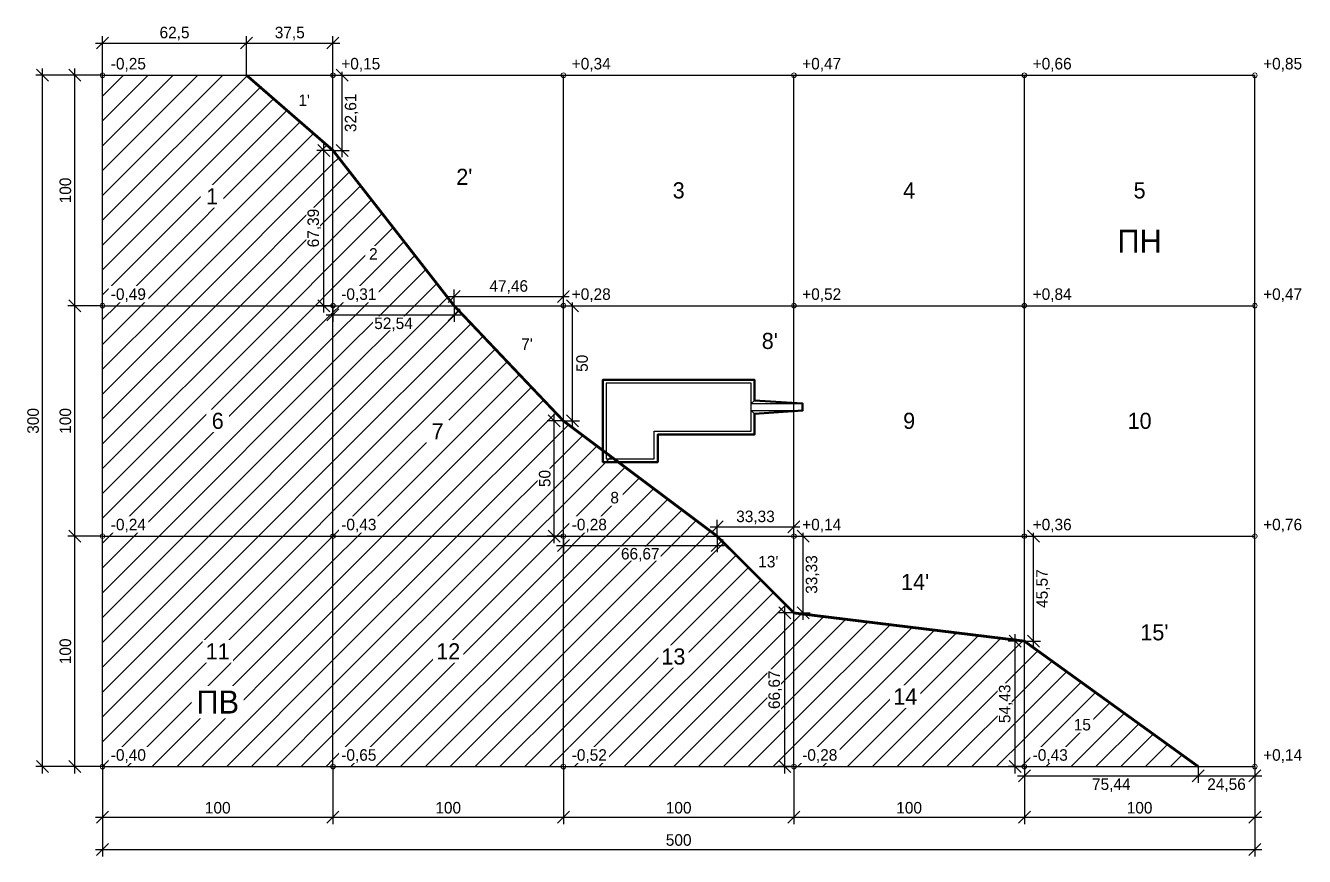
# Model space of a CAD drawing. Header units: metres. Extents: x -33 to 2004, y -39 to 322.
# Drawn here: x -33 to 522, y -39 to 322 of the extents above; entities that cross this region are included whole.
import ezdxf

# ---------------------------------------------------------------- set-up
doc = ezdxf.new("R2010")
doc.units = ezdxf.units.M
for name, color, linetype, lineweight in [('Котлован', 7, 'Continuous', 50), ('Котлован_низ', 7, 'Continuous', 25), ('ЛНР', 1, 'Continuous', 70), ('Номера_фигур', 7, 'Continuous', 25), ('Отметки', 5, 'Continuous', 18), ('ПВ_ПН', 7, 'Continuous', 35), ('ПВ_штриховка', 8, 'Continuous', 18), ('Размеры', 3, 'Continuous', 18), ('Сетка', 7, 'Continuous', 25)]:
    doc.layers.add(name, color=color, linetype=linetype, lineweight=lineweight)
doc.styles.add('ГОСТ тип Б', font='ofont.ru_GOST type B.ttf')
doc.dimstyles.new('М1-2000', dxfattribs={"dimscale": 2, "dimtxt": 2.5, "dimasz": 2.5, "dimexe": 1.5, "dimexo": 0, "dimgap": 0.8, "dimtad": 1, "dimtxsty": 'ГОСТ тип Б', "dimtsz": 1.3, "dimcen": 2.5, "dimdle": 1.5, "dimclrd": 3, "dimclre": 3, "dimclrt": 3, "dimazin": 3, "dimtfac": 1, "dimtix": 1, "dimtmove": 0, "dimatfit": 3, "dimtfill": 1, "dimarcsym": 0})

# ---------------------------------------------------------------- blocks, each defined once
blk = doc.blocks.new('_OBLIQUE')
at = {"color": 0, "linetype": 'ByBlock'}
blk.add_line((-0.5, -0.5), (0.5, 0.5), dxfattribs=at)
blk = doc.blocks.new('*D0')
at = {"color": 3, "transparency": 16777216}
for p, q in [((0, 300), (0, 317)), ((62.5, 300), (62.5, 317)), ((-3, 314), (65.5, 314))]:
    blk.add_line(p, q, dxfattribs=at)
at = {"layer": 'Defpoints', "transparency": 16777216}
for p in [(0, 314), (0, 300), (62.5, 300)]:
    blk.add_point(p, dxfattribs=at)
at = {"layer": 'Размеры', "color": 3, "transparency": 16777216, "xscale": 5.2, "yscale": 5.2}
for p in [(0, 314), (62.5, 314)]:
    blk.add_blockref('_OBLIQUE', p, dxfattribs=at)
at = {"layer": 'Размеры', "color": 3, "transparency": 16777216, "insert": (31.25, 318.1), "char_height": 5, "attachment_point": 5, "style": 'ГОСТ тип Б', "bg_fill": 3, "box_fill_scale": 1.1, "bg_fill_color": 1, "bg_fill_transparency": 0}
blk.add_mtext('62,5', dxfattribs=at)
blk = doc.blocks.new('*D2')
at = {"color": 3, "transparency": 16777216}
for p, q in [((62.5, 300), (62.5, 317)), ((100, 300), (100, 317)), ((59.5, 314), (103, 314))]:
    blk.add_line(p, q, dxfattribs=at)
at = {"layer": 'Defpoints', "transparency": 16777216}
for p in [(62.5, 314), (62.5, 300), (100, 300)]:
    blk.add_point(p, dxfattribs=at)
at = {"layer": 'Размеры', "color": 3, "transparency": 16777216, "xscale": 5.2, "yscale": 5.2}
for p in [(62.5, 314), (100, 314)]:
    blk.add_blockref('_OBLIQUE', p, dxfattribs=at)
at = {"layer": 'Размеры', "color": 3, "transparency": 16777216, "insert": (81.25, 318.1), "char_height": 5, "attachment_point": 5, "style": 'ГОСТ тип Б', "bg_fill": 3, "box_fill_scale": 1.1, "bg_fill_color": 1, "bg_fill_transparency": 0}
blk.add_mtext('37,5', dxfattribs=at)
blk = doc.blocks.new('*D3')
at = {"color": 3, "transparency": 16777216}
for p, q in [((100, 200), (100, 193)), ((152.54, 200), (152.54, 193)), ((97, 196), (155.54, 196))]:
    blk.add_line(p, q, dxfattribs=at)
at = {"layer": 'Defpoints', "transparency": 16777216}
for p in [(100, 200), (152.54, 200), (100, 196)]:
    blk.add_point(p, dxfattribs=at)
at = {"layer": 'Размеры', "color": 3, "transparency": 16777216, "xscale": 5.2, "yscale": 5.2}
for p in [(100, 196), (152.54, 196)]:
    blk.add_blockref('_OBLIQUE', p, dxfattribs=at)
at = {"layer": 'Размеры', "color": 3, "transparency": 16777216, "insert": (126.27, 191.9), "char_height": 5, "attachment_point": 5, "style": 'ГОСТ тип Б', "bg_fill": 3, "box_fill_scale": 1.1, "bg_fill_color": 1, "bg_fill_transparency": 0}
blk.add_mtext('52,54', dxfattribs=at)
blk = doc.blocks.new('*D4')
at = {"color": 3, "transparency": 16777216}
for p, q in [((152.54, 200), (152.54, 207)), ((200, 200), (200, 207)), ((149.54, 204), (203, 204))]:
    blk.add_line(p, q, dxfattribs=at)
at = {"layer": 'Defpoints', "transparency": 16777216}
for p in [(152.54, 204), (152.54, 200), (200, 200)]:
    blk.add_point(p, dxfattribs=at)
at = {"layer": 'Размеры', "color": 3, "transparency": 16777216, "xscale": 5.2, "yscale": 5.2}
for p in [(152.54, 204), (200, 204)]:
    blk.add_blockref('_OBLIQUE', p, dxfattribs=at)
at = {"layer": 'Размеры', "color": 3, "transparency": 16777216, "insert": (176.27, 208.1), "char_height": 5, "attachment_point": 5, "style": 'ГОСТ тип Б', "bg_fill": 3, "box_fill_scale": 1.1, "bg_fill_color": 1, "bg_fill_transparency": 0}
blk.add_mtext('47,46', dxfattribs=at)
blk = doc.blocks.new('*D5')
at = {"color": 3, "transparency": 16777216}
for p, q in [((200, 100), (200, 93)), ((266.67, 100), (266.67, 93)), ((197, 96), (269.67, 96))]:
    blk.add_line(p, q, dxfattribs=at)
at = {"layer": 'Defpoints', "transparency": 16777216}
for p in [(200, 100), (266.67, 100), (200, 96)]:
    blk.add_point(p, dxfattribs=at)
at = {"layer": 'Размеры', "color": 3, "transparency": 16777216, "xscale": 5.2, "yscale": 5.2}
for p in [(200, 96), (266.67, 96)]:
    blk.add_blockref('_OBLIQUE', p, dxfattribs=at)
at = {"layer": 'Размеры', "color": 3, "transparency": 16777216, "insert": (233.33, 91.9), "char_height": 5, "attachment_point": 5, "style": 'ГОСТ тип Б', "bg_fill": 3, "box_fill_scale": 1.1, "bg_fill_color": 1, "bg_fill_transparency": 0}
blk.add_mtext('66,67', dxfattribs=at)
blk = doc.blocks.new('*D6')
at = {"color": 3, "transparency": 16777216}
for p, q in [((266.67, 100), (266.67, 107)), ((300, 100), (300, 107)), ((263.67, 104), (303, 104))]:
    blk.add_line(p, q, dxfattribs=at)
at = {"layer": 'Defpoints', "transparency": 16777216}
for p in [(266.67, 104), (266.67, 100), (300, 100)]:
    blk.add_point(p, dxfattribs=at)
at = {"layer": 'Размеры', "color": 3, "transparency": 16777216, "xscale": 5.2, "yscale": 5.2}
for p in [(266.67, 104), (300, 104)]:
    blk.add_blockref('_OBLIQUE', p, dxfattribs=at)
at = {"layer": 'Размеры', "color": 3, "transparency": 16777216, "insert": (283.33, 108.1), "char_height": 5, "attachment_point": 5, "style": 'ГОСТ тип Б', "bg_fill": 3, "box_fill_scale": 1.1, "bg_fill_color": 1, "bg_fill_transparency": 0}
blk.add_mtext('33,33', dxfattribs=at)
blk = doc.blocks.new('*D7')
at = {"color": 3, "transparency": 16777216}
for p, q in [((400, 0), (400, -7)), ((475.44, 0), (475.44, -7)), ((397, -4), (478.44, -4))]:
    blk.add_line(p, q, dxfattribs=at)
at = {"layer": 'Defpoints', "transparency": 16777216}
for p in [(400, 0), (475.44, 0), (400, -4)]:
    blk.add_point(p, dxfattribs=at)
at = {"layer": 'Размеры', "color": 3, "transparency": 16777216, "xscale": 5.2, "yscale": 5.2}
for p in [(400, -4), (475.44, -4)]:
    blk.add_blockref('_OBLIQUE', p, dxfattribs=at)
at = {"layer": 'Размеры', "color": 3, "transparency": 16777216, "insert": (437.72, -8.1), "char_height": 5, "attachment_point": 5, "style": 'ГОСТ тип Б', "bg_fill": 3, "box_fill_scale": 1.1, "bg_fill_color": 1, "bg_fill_transparency": 0}
blk.add_mtext('75,44', dxfattribs=at)
blk = doc.blocks.new('*D8')
at = {"color": 3, "transparency": 16777216}
for p, q in [((475.44, 0), (475.44, -7)), ((500, 0), (500, -7)), ((472.44, -4), (503, -4))]:
    blk.add_line(p, q, dxfattribs=at)
at = {"layer": 'Defpoints', "transparency": 16777216}
for p in [(475.44, 0), (500, 0), (475.44, -4)]:
    blk.add_point(p, dxfattribs=at)
at = {"layer": 'Размеры', "color": 3, "transparency": 16777216, "xscale": 5.2, "yscale": 5.2}
for p in [(475.44, -4), (500, -4)]:
    blk.add_blockref('_OBLIQUE', p, dxfattribs=at)
at = {"layer": 'Размеры', "color": 3, "transparency": 16777216, "insert": (487.72, -8.1), "char_height": 5, "attachment_point": 5, "style": 'ГОСТ тип Б', "bg_fill": 3, "box_fill_scale": 1.1, "bg_fill_color": 1, "bg_fill_transparency": 0}
blk.add_mtext('24,56', dxfattribs=at)
blk = doc.blocks.new('*D9')
at = {"color": 3, "transparency": 16777216}
for p, q in [((100, 300), (107, 300)), ((104, 264.39), (104, 303)), ((100, 267.39), (107, 267.39))]:
    blk.add_line(p, q, dxfattribs=at)
at = {"layer": 'Defpoints', "transparency": 16777216}
for p in [(100, 300), (100, 267.39), (104, 267.39)]:
    blk.add_point(p, dxfattribs=at)
at = {"layer": 'Размеры', "color": 3, "transparency": 16777216, "xscale": 5.2, "yscale": 5.2, "rotation": 90}
for p in [(104, 300), (104, 267.39)]:
    blk.add_blockref('_OBLIQUE', p, dxfattribs=at)
at = {"layer": 'Размеры', "color": 3, "transparency": 16777216, "insert": (108.1, 283.7), "char_height": 5, "attachment_point": 5, "rotation": 90, "style": 'ГОСТ тип Б', "bg_fill": 3, "box_fill_scale": 1.1, "bg_fill_color": 1, "bg_fill_transparency": 0}
blk.add_mtext('32,61', dxfattribs=at)
blk = doc.blocks.new('*D10')
at = {"color": 3, "transparency": 16777216}
for p, q in [((100, 267.39), (93, 267.39)), ((96, 197), (96, 270.39)), ((100, 200), (93, 200))]:
    blk.add_line(p, q, dxfattribs=at)
at = {"layer": 'Defpoints', "transparency": 16777216}
for p in [(100, 267.39), (96, 200), (100, 200)]:
    blk.add_point(p, dxfattribs=at)
at = {"layer": 'Размеры', "color": 3, "transparency": 16777216, "xscale": 5.2, "yscale": 5.2, "rotation": 90}
for p in [(96, 267.39), (96, 200)]:
    blk.add_blockref('_OBLIQUE', p, dxfattribs=at)
at = {"layer": 'Размеры', "color": 3, "transparency": 16777216, "insert": (91.9, 233.7), "char_height": 5, "attachment_point": 5, "rotation": 90, "style": 'ГОСТ тип Б', "bg_fill": 3, "box_fill_scale": 1.1, "bg_fill_color": 1, "bg_fill_transparency": 0}
blk.add_mtext('67,39', dxfattribs=at)
blk = doc.blocks.new('*D11')
at = {"color": 3, "transparency": 16777216}
for p, q in [((200, 200), (207, 200)), ((204, 147), (204, 203)), ((200, 150), (207, 150))]:
    blk.add_line(p, q, dxfattribs=at)
at = {"layer": 'Defpoints', "transparency": 16777216}
for p in [(200, 200), (200, 150), (204, 150)]:
    blk.add_point(p, dxfattribs=at)
at = {"layer": 'Размеры', "color": 3, "transparency": 16777216, "xscale": 5.2, "yscale": 5.2, "rotation": 90}
for p in [(204, 200), (204, 150)]:
    blk.add_blockref('_OBLIQUE', p, dxfattribs=at)
at = {"layer": 'Размеры', "color": 3, "transparency": 16777216, "insert": (208.1, 175), "char_height": 5, "attachment_point": 5, "rotation": 90, "style": 'ГОСТ тип Б', "bg_fill": 3, "box_fill_scale": 1.1, "bg_fill_color": 1, "bg_fill_transparency": 0}
blk.add_mtext('50', dxfattribs=at)
blk = doc.blocks.new('*D12')
at = {"color": 3, "transparency": 16777216}
for p, q in [((200, 150), (193, 150)), ((196, 97), (196, 153)), ((200, 100), (193, 100))]:
    blk.add_line(p, q, dxfattribs=at)
at = {"layer": 'Defpoints', "transparency": 16777216}
for p in [(200, 150), (196, 100), (200, 100)]:
    blk.add_point(p, dxfattribs=at)
at = {"layer": 'Размеры', "color": 3, "transparency": 16777216, "xscale": 5.2, "yscale": 5.2, "rotation": 90}
for p in [(196, 150), (196, 100)]:
    blk.add_blockref('_OBLIQUE', p, dxfattribs=at)
at = {"layer": 'Размеры', "color": 3, "transparency": 16777216, "insert": (191.9, 125), "char_height": 5, "attachment_point": 5, "rotation": 90, "style": 'ГОСТ тип Б', "bg_fill": 3, "box_fill_scale": 1.1, "bg_fill_color": 1, "bg_fill_transparency": 0}
blk.add_mtext('50', dxfattribs=at)
blk = doc.blocks.new('*D13')
at = {"color": 3, "transparency": 16777216}
for p, q in [((300, 100), (307, 100)), ((304, 63.67), (304, 103)), ((300, 66.67), (307, 66.67))]:
    blk.add_line(p, q, dxfattribs=at)
at = {"layer": 'Defpoints', "transparency": 16777216}
for p in [(300, 100), (300, 66.67), (304, 66.67)]:
    blk.add_point(p, dxfattribs=at)
at = {"layer": 'Размеры', "color": 3, "transparency": 16777216, "xscale": 5.2, "yscale": 5.2, "rotation": 90}
for p in [(304, 100), (304, 66.67)]:
    blk.add_blockref('_OBLIQUE', p, dxfattribs=at)
at = {"layer": 'Размеры', "color": 3, "transparency": 16777216, "insert": (308.1, 83.33), "char_height": 5, "attachment_point": 5, "rotation": 90, "style": 'ГОСТ тип Б', "bg_fill": 3, "box_fill_scale": 1.1, "bg_fill_color": 1, "bg_fill_transparency": 0}
blk.add_mtext('33,33', dxfattribs=at)
blk = doc.blocks.new('*D14')
at = {"color": 3, "transparency": 16777216}
for p, q in [((300, 66.67), (293, 66.67)), ((296, -3), (296, 69.67)), ((300, 0), (293, 0))]:
    blk.add_line(p, q, dxfattribs=at)
at = {"layer": 'Defpoints', "transparency": 16777216}
for p in [(300, 66.67), (296, 0), (300, 0)]:
    blk.add_point(p, dxfattribs=at)
at = {"layer": 'Размеры', "color": 3, "transparency": 16777216, "xscale": 5.2, "yscale": 5.2, "rotation": 90}
for p in [(296, 66.67), (296, 0)]:
    blk.add_blockref('_OBLIQUE', p, dxfattribs=at)
at = {"layer": 'Размеры', "color": 3, "transparency": 16777216, "insert": (291.9, 33.33), "char_height": 5, "attachment_point": 5, "rotation": 90, "style": 'ГОСТ тип Б', "bg_fill": 3, "box_fill_scale": 1.1, "bg_fill_color": 1, "bg_fill_transparency": 0}
blk.add_mtext('66,67', dxfattribs=at)
blk = doc.blocks.new('*D15')
at = {"color": 3, "transparency": 16777216}
for p, q in [((400, 100), (407, 100)), ((404, 51.43), (404, 103)), ((400, 54.43), (407, 54.43))]:
    blk.add_line(p, q, dxfattribs=at)
at = {"layer": 'Defpoints', "transparency": 16777216}
for p in [(400, 100), (400, 54.43), (404, 54.43)]:
    blk.add_point(p, dxfattribs=at)
at = {"layer": 'Размеры', "color": 3, "transparency": 16777216, "xscale": 5.2, "yscale": 5.2, "rotation": 90}
for p in [(404, 100), (404, 54.43)]:
    blk.add_blockref('_OBLIQUE', p, dxfattribs=at)
at = {"layer": 'Размеры', "color": 3, "transparency": 16777216, "insert": (408.1, 77.22), "char_height": 5, "attachment_point": 5, "rotation": 90, "style": 'ГОСТ тип Б', "bg_fill": 3, "box_fill_scale": 1.1, "bg_fill_color": 1, "bg_fill_transparency": 0}
blk.add_mtext('45,57', dxfattribs=at)
blk = doc.blocks.new('*D16')
at = {"color": 3, "transparency": 16777216}
for p, q in [((396, -3), (396, 57.43)), ((400, 54.43), (393, 54.43)), ((400, 0), (393, 0))]:
    blk.add_line(p, q, dxfattribs=at)
at = {"layer": 'Defpoints', "transparency": 16777216}
for p in [(400, 54.43), (396, 0), (400, 0)]:
    blk.add_point(p, dxfattribs=at)
at = {"layer": 'Размеры', "color": 3, "transparency": 16777216, "xscale": 5.2, "yscale": 5.2, "rotation": 90}
for p in [(396, 54.43), (396, 0)]:
    blk.add_blockref('_OBLIQUE', p, dxfattribs=at)
at = {"layer": 'Размеры', "color": 3, "transparency": 16777216, "insert": (391.9, 27.22), "char_height": 5, "attachment_point": 5, "rotation": 90, "style": 'ГОСТ тип Б', "bg_fill": 3, "box_fill_scale": 1.1, "bg_fill_color": 1, "bg_fill_transparency": 0}
blk.add_mtext('54,43', dxfattribs=at)
blk = doc.blocks.new('*D17')
at = {"color": 3, "transparency": 16777216}
for p, q in [((0, 0), (0, -25)), ((100, 0), (100, -25)), ((-3, -22), (103, -22))]:
    blk.add_line(p, q, dxfattribs=at)
at = {"layer": 'Defpoints', "transparency": 16777216}
for p in [(0, 0), (100, 0), (0, -22)]:
    blk.add_point(p, dxfattribs=at)
at = {"layer": 'Размеры', "color": 3, "transparency": 16777216, "xscale": 5.2, "yscale": 5.2}
for p in [(0, -22), (100, -22)]:
    blk.add_blockref('_OBLIQUE', p, dxfattribs=at)
at = {"layer": 'Размеры', "color": 3, "transparency": 16777216, "insert": (50, -17.9), "char_height": 5, "attachment_point": 5, "style": 'ГОСТ тип Б', "bg_fill": 3, "box_fill_scale": 1.1, "bg_fill_color": 1, "bg_fill_transparency": 0}
blk.add_mtext('100', dxfattribs=at)
blk = doc.blocks.new('*D18')
at = {"color": 3, "transparency": 16777216}
for p, q in [((100, 0), (100, -25)), ((200, 0), (200, -25)), ((97, -22), (203, -22))]:
    blk.add_line(p, q, dxfattribs=at)
at = {"layer": 'Defpoints', "transparency": 16777216}
for p in [(100, 0), (200, 0), (100, -22)]:
    blk.add_point(p, dxfattribs=at)
at = {"layer": 'Размеры', "color": 3, "transparency": 16777216, "xscale": 5.2, "yscale": 5.2}
for p in [(100, -22), (200, -22)]:
    blk.add_blockref('_OBLIQUE', p, dxfattribs=at)
at = {"layer": 'Размеры', "color": 3, "transparency": 16777216, "insert": (150, -17.9), "char_height": 5, "attachment_point": 5, "style": 'ГОСТ тип Б', "bg_fill": 3, "box_fill_scale": 1.1, "bg_fill_color": 1, "bg_fill_transparency": 0}
blk.add_mtext('100', dxfattribs=at)
blk = doc.blocks.new('*D19')
at = {"color": 3, "transparency": 16777216}
for p, q in [((200, 0), (200, -25)), ((300, 0), (300, -25)), ((197, -22), (303, -22))]:
    blk.add_line(p, q, dxfattribs=at)
at = {"layer": 'Defpoints', "transparency": 16777216}
for p in [(200, 0), (300, 0), (200, -22)]:
    blk.add_point(p, dxfattribs=at)
at = {"layer": 'Размеры', "color": 3, "transparency": 16777216, "xscale": 5.2, "yscale": 5.2}
for p in [(200, -22), (300, -22)]:
    blk.add_blockref('_OBLIQUE', p, dxfattribs=at)
at = {"layer": 'Размеры', "color": 3, "transparency": 16777216, "insert": (250, -17.9), "char_height": 5, "attachment_point": 5, "style": 'ГОСТ тип Б', "bg_fill": 3, "box_fill_scale": 1.1, "bg_fill_color": 1, "bg_fill_transparency": 0}
blk.add_mtext('100', dxfattribs=at)
blk = doc.blocks.new('*D20')
at = {"color": 3, "transparency": 16777216}
for p, q in [((300, 0), (300, -25)), ((400, 0), (400, -25)), ((297, -22), (403, -22))]:
    blk.add_line(p, q, dxfattribs=at)
at = {"layer": 'Defpoints', "transparency": 16777216}
for p in [(300, 0), (400, 0), (300, -22)]:
    blk.add_point(p, dxfattribs=at)
at = {"layer": 'Размеры', "color": 3, "transparency": 16777216, "xscale": 5.2, "yscale": 5.2}
for p in [(300, -22), (400, -22)]:
    blk.add_blockref('_OBLIQUE', p, dxfattribs=at)
at = {"layer": 'Размеры', "color": 3, "transparency": 16777216, "insert": (350, -17.9), "char_height": 5, "attachment_point": 5, "style": 'ГОСТ тип Б', "bg_fill": 3, "box_fill_scale": 1.1, "bg_fill_color": 1, "bg_fill_transparency": 0}
blk.add_mtext('100', dxfattribs=at)
blk = doc.blocks.new('*D21')
at = {"color": 3, "transparency": 16777216}
for p, q in [((400, 0), (400, -25)), ((500, 0), (500, -25)), ((397, -22), (503, -22))]:
    blk.add_line(p, q, dxfattribs=at)
at = {"layer": 'Defpoints', "transparency": 16777216}
for p in [(400, 0), (500, 0), (400, -22)]:
    blk.add_point(p, dxfattribs=at)
at = {"layer": 'Размеры', "color": 3, "transparency": 16777216, "xscale": 5.2, "yscale": 5.2}
for p in [(400, -22), (500, -22)]:
    blk.add_blockref('_OBLIQUE', p, dxfattribs=at)
at = {"layer": 'Размеры', "color": 3, "transparency": 16777216, "insert": (450, -17.9), "char_height": 5, "attachment_point": 5, "style": 'ГОСТ тип Б', "bg_fill": 3, "box_fill_scale": 1.1, "bg_fill_color": 1, "bg_fill_transparency": 0}
blk.add_mtext('100', dxfattribs=at)
blk = doc.blocks.new('*D22')
at = {"color": 3, "transparency": 16777216}
for p, q in [((0, 0), (0, -39)), ((500, 0), (500, -39)), ((-3, -36), (503, -36))]:
    blk.add_line(p, q, dxfattribs=at)
at = {"layer": 'Defpoints', "transparency": 16777216}
for p in [(0, 0), (500, 0), (0, -36)]:
    blk.add_point(p, dxfattribs=at)
at = {"layer": 'Размеры', "color": 3, "transparency": 16777216, "xscale": 5.2, "yscale": 5.2}
for p in [(0, -36), (500, -36)]:
    blk.add_blockref('_OBLIQUE', p, dxfattribs=at)
at = {"layer": 'Размеры', "color": 3, "transparency": 16777216, "insert": (250, -31.9), "char_height": 5, "attachment_point": 5, "style": 'ГОСТ тип Б', "bg_fill": 3, "box_fill_scale": 1.1, "bg_fill_color": 1, "bg_fill_transparency": 0}
blk.add_mtext('500', dxfattribs=at)
blk = doc.blocks.new('*D23')
at = {"color": 3, "transparency": 16777216}
for p, q in [((0, 100), (-15, 100)), ((-12, -3), (-12, 103)), ((0, 0), (-15, 0))]:
    blk.add_line(p, q, dxfattribs=at)
at = {"layer": 'Defpoints', "transparency": 16777216}
for p in [(0, 100), (-12, 0), (0, 0)]:
    blk.add_point(p, dxfattribs=at)
at = {"layer": 'Размеры', "color": 3, "transparency": 16777216, "xscale": 5.2, "yscale": 5.2, "rotation": 90}
for p in [(-12, 100), (-12, 0)]:
    blk.add_blockref('_OBLIQUE', p, dxfattribs=at)
at = {"layer": 'Размеры', "color": 3, "transparency": 16777216, "insert": (-16.1, 50), "char_height": 5, "attachment_point": 5, "rotation": 90, "style": 'ГОСТ тип Б', "bg_fill": 3, "box_fill_scale": 1.1, "bg_fill_color": 1, "bg_fill_transparency": 0}
blk.add_mtext('100', dxfattribs=at)
blk = doc.blocks.new('*D24')
at = {"color": 3, "transparency": 16777216}
for p, q in [((0, 200), (-15, 200)), ((-12, 97), (-12, 203)), ((0, 100), (-15, 100))]:
    blk.add_line(p, q, dxfattribs=at)
at = {"layer": 'Defpoints', "transparency": 16777216}
for p in [(0, 200), (-12, 100), (0, 100)]:
    blk.add_point(p, dxfattribs=at)
at = {"layer": 'Размеры', "color": 3, "transparency": 16777216, "xscale": 5.2, "yscale": 5.2, "rotation": 90}
for p in [(-12, 200), (-12, 100)]:
    blk.add_blockref('_OBLIQUE', p, dxfattribs=at)
at = {"layer": 'Размеры', "color": 3, "transparency": 16777216, "insert": (-16.1, 150), "char_height": 5, "attachment_point": 5, "rotation": 90, "style": 'ГОСТ тип Б', "bg_fill": 3, "box_fill_scale": 1.1, "bg_fill_color": 1, "bg_fill_transparency": 0}
blk.add_mtext('100', dxfattribs=at)
blk = doc.blocks.new('*D25')
at = {"color": 3, "transparency": 16777216}
for p, q in [((0, 300), (-15, 300)), ((-12, 197), (-12, 303)), ((0, 200), (-15, 200))]:
    blk.add_line(p, q, dxfattribs=at)
at = {"layer": 'Defpoints', "transparency": 16777216}
for p in [(0, 300), (-12, 200), (0, 200)]:
    blk.add_point(p, dxfattribs=at)
at = {"layer": 'Размеры', "color": 3, "transparency": 16777216, "xscale": 5.2, "yscale": 5.2, "rotation": 90}
for p in [(-12, 300), (-12, 200)]:
    blk.add_blockref('_OBLIQUE', p, dxfattribs=at)
at = {"layer": 'Размеры', "color": 3, "transparency": 16777216, "insert": (-16.1, 250), "char_height": 5, "attachment_point": 5, "rotation": 90, "style": 'ГОСТ тип Б', "bg_fill": 3, "box_fill_scale": 1.1, "bg_fill_color": 1, "bg_fill_transparency": 0}
blk.add_mtext('100', dxfattribs=at)
blk = doc.blocks.new('*D26')
at = {"color": 3, "transparency": 16777216}
for p, q in [((0, 300), (-29, 300)), ((-26, -3), (-26, 303)), ((0, 0), (-29, 0))]:
    blk.add_line(p, q, dxfattribs=at)
at = {"layer": 'Defpoints', "transparency": 16777216}
for p in [(0, 300), (-26, 0), (0, 0)]:
    blk.add_point(p, dxfattribs=at)
at = {"layer": 'Размеры', "color": 3, "transparency": 16777216, "xscale": 5.2, "yscale": 5.2, "rotation": 90}
for p in [(-26, 300), (-26, 0)]:
    blk.add_blockref('_OBLIQUE', p, dxfattribs=at)
at = {"layer": 'Размеры', "color": 3, "transparency": 16777216, "insert": (-30.1, 150), "char_height": 5, "attachment_point": 5, "rotation": 90, "style": 'ГОСТ тип Б', "bg_fill": 3, "box_fill_scale": 1.1, "bg_fill_color": 1, "bg_fill_transparency": 0}
blk.add_mtext('300', dxfattribs=at)

msp = doc.modelspace()

# ---------------------------------------------------------------- hatches: boundary and pattern name
at = {"layer": 'ПВ_штриховка'}
h = msp.add_hatch(dxfattribs=at)
h.set_pattern_fill('ANSI31', color=8, scale=2.4)
h.paths.add_polyline_path([(62.5, 300), (0, 300), (0, 200), (100, 200), (100, 267.3913)])
h = msp.add_hatch(dxfattribs=at)
h.set_pattern_fill('ANSI31', color=8, scale=2.4)
h.paths.add_polyline_path([(100, 267.3913), (100, 200), (152.5424, 200)])
h = msp.add_hatch(dxfattribs=at)
h.set_pattern_fill('ANSI31', color=8, scale=2.4)
h.paths.add_polyline_path([(0, 100), (100, 100), (100, 200), (0, 200)])
h = msp.add_hatch(dxfattribs=at)
h.set_pattern_fill('ANSI31', color=8, scale=2.4)
h.paths.add_polyline_path([(152.5424, 200), (100, 200), (100, 100), (200, 100), (200, 150)])
h = msp.add_hatch(dxfattribs=at)
h.set_pattern_fill('ANSI31', color=8, scale=2.4)
h.paths.add_polyline_path([(200, 150), (200, 100), (266.6667, 100)])
h = msp.add_hatch(dxfattribs=at)
h.set_pattern_fill('ANSI31', color=8, scale=2.4)
h.paths.add_polyline_path([(0, 0), (100, 0), (100, 100), (0, 100)])
h = msp.add_hatch(dxfattribs=at)
h.set_pattern_fill('ANSI31', color=8, scale=2.4)
h.paths.add_polyline_path([(100, 0), (200, 0), (200, 100), (100, 100)])
h = msp.add_hatch(dxfattribs=at)
h.set_pattern_fill('ANSI31', color=8, scale=2.4)
h.paths.add_polyline_path([(266.6667, 100), (200, 100), (200, 0), (300, 0), (300, 66.6667)])
h = msp.add_hatch(dxfattribs=at)
h.set_pattern_fill('ANSI31', color=8, scale=2.4)
h.paths.add_polyline_path([(300, 66.6667), (300, 0), (400, 0), (400, 54.4304)])
h = msp.add_hatch(dxfattribs=at)
h.set_pattern_fill('ANSI31', color=8, scale=2.4)
h.paths.add_polyline_path([(400, 54.4304), (400, 0), (475.4386, 0)])

# ---------------------------------------------------------------- linework, layer by layer
at = {"layer": 'Котлован'}
msp.add_lwpolyline([(282.8974, 158.8971), (282.8974, 167.8974), (217.1026, 167.8974), (217.1026, 132.1026), (240.8974, 132.1026), (240.8974, 144.1026), (282.8974, 144.1026), (282.8974, 153.1029), (303.75, 154.5), (303.75, 157.5)], close=True, dxfattribs=at)
at = {"layer": 'Котлован_низ'}
for p, q in [((281.4, 157.5), (282.8974, 158.8971)), ((281.4, 157.5), (303.75, 157.5)), ((281.4, 154.5), (303.75, 154.5)), ((281.4, 154.5), (282.8974, 153.1029))]:
    msp.add_line(p, q, dxfattribs=at)
msp.add_lwpolyline([(218.6, 133.6), (239.4, 133.6), (239.4, 145.6), (281.4, 145.6), (281.4, 166.4), (218.6, 166.4)], close=True, dxfattribs=at)
at = {"layer": 'ЛНР', "const_width": 1.2}
msp.add_lwpolyline([(475.4386, 0), (400, 54.4304), (300, 66.6667), (266.6667, 100), (200, 150), (152.5424, 200), (100, 267.3913), (62.5, 300)], dxfattribs=at)
at = {"layer": 'Сетка'}
for p, q in [((0, 300), (500, 300)), ((0, 0), (0, 300)), ((100, 0), (100, 300)), ((200, 0), (200, 300)), ((300, 0), (300, 300)), ((400, 0), (400, 300)), ((500, 0), (500, 300)), ((0, 200), (500, 200)), ((0, 100), (500, 100)), ((0, 0), (500, 0))]:
    msp.add_line(p, q, dxfattribs=at)

# ---------------------------------------------------------------- next in the draw order: texts
at = {"layer": 'Номера_фигур', "attachment_point": 5, "style": 'ГОСТ тип Б', "bg_fill": 3, "box_fill_scale": 1.2, "bg_fill_color": 0, "bg_fill_transparency": 0}
for s, insert, char_height in [("1'", (87.5, 289.1304), 5), ("2'", (156.9888, 255.924), 7), ('1', (47.5579, 247.4517), 7), ('3', (250, 250), 7), ('4', (350, 250), 7), ('5', (450, 250), 7), ('2', (117.5141, 222.4638), 5), ("8'", (289.5556, 184.6667), 7), ("7'", (184.1808, 183.3333), 5), ('6', (50, 150), 7), ('7', (145.3987, 145.5128), 7), ('9', (350, 150), 7), ('10', (450, 150), 7), ('8', (222.2222, 116.6667), 5), ("13'", (288.8889, 88.8889), 5), ("14'", (352.5847, 80.1161), 7), ("15'", (456.4209, 58.2301), 7), ('11', (50, 50), 7), ('12', (150, 50), 7), ('13', (247.7124, 47.7124), 7), ('14', (348.3159, 30.3773), 7), ('15', (425.1462, 18.1435), 5)]:
    msp.add_mtext(s, dxfattribs=dict(at, insert=insert, char_height=char_height))
at = {"layer": 'Отметки', "char_height": 5, "attachment_point": 7, "style": 'ГОСТ тип Б', "bg_fill": 3, "box_fill_scale": 1.2, "bg_fill_color": 0, "bg_fill_transparency": 0}
for s, insert in [('+0,34', (203.6, 301.6)), ('+0,47', (303.6, 301.6)), ('+0,66', (403.6, 301.6)), ('+0,85', (503.6, 301.6)), ('+0,52', (303.6, 201.6)), ('+0,84', (403.6, 201.6)), ('+0,47', (503.6, 201.6)), ('-0,43', (103.6, 101.6)), ('+0,76', (503.6, 101.6))]:
    msp.add_mtext(s, dxfattribs=dict(at, insert=insert))
at = {"layer": 'ПВ_ПН', "char_height": 10, "attachment_point": 5, "style": 'ГОСТ тип Б', "bg_fill": 3, "box_fill_scale": 1.2, "bg_fill_color": 0, "bg_fill_transparency": 0}
for s, insert in [('ПН', (450, 228)), ('ПВ', (50, 28))]:
    msp.add_mtext(s, dxfattribs=dict(at, insert=insert))

# ---------------------------------------------------------------- next in the draw order: dimensions: what is measured, and where the dimension line sits
at = {"layer": 'Размеры'}
for base, p1, p2, override, picture, middle in [((0, 314), (0, 300), (62.5, 300), {"dimtad": 1}, '*D0', (31.25, 318.1)), ((100, 196), (100, 200), (152.5424, 200), {"dimtad": 4}, '*D3', (126.2712, 191.9)), ((200, 96), (200, 100), (266.6667, 100), {"dimtad": 4}, '*D5', (233.3333, 91.9)), ((400, -4), (400, 0), (475.4386, 0), {"dimtad": 4}, '*D7', (437.7193, -8.1))]:
    dim = msp.add_linear_dim(base=base, p1=p1, p2=p2, dimstyle='М1-2000', override=override, dxfattribs=at)
    dim.commit()
    dim.dimension.update_dxf_attribs({"geometry": picture, "text_midpoint": middle})
dim = msp.add_linear_dim(base=(404, 54.4304), p1=(400, 54.4304), p2=(400, 100), angle=90, dimstyle='М1-2000', override={"dimtad": 4}, dxfattribs=at)
dim.commit()
dim.dimension.update_dxf_attribs({"geometry": '*D15', "text_midpoint": (408.1, 77.2152)})
dim = msp.add_linear_dim(base=(0, -22), p1=(0, 0), p2=(100, 0), dimstyle='М1-2000', dxfattribs=at)
dim.commit()
dim.dimension.update_dxf_attribs({"geometry": '*D17', "text_midpoint": (50, -17.9)})

# ---------------------------------------------------------------- next in the draw order: linework, layer by layer
at = {"layer": 'Отметки'}
for centre in [(200, 300), (300, 300), (400, 300), (500, 300), (300, 200), (400, 200), (500, 200), (100, 100), (500, 100)]:
    msp.add_circle(centre, 1, dxfattribs=at)

# ---------------------------------------------------------------- next in the draw order: texts
at = {"layer": 'Отметки', "insert": (403.6, 101.6), "char_height": 5, "attachment_point": 7, "style": 'ГОСТ тип Б', "bg_fill": 3, "box_fill_scale": 1.2, "bg_fill_color": 0, "bg_fill_transparency": 0}
msp.add_mtext('+0,36', dxfattribs=at)

# ---------------------------------------------------------------- next in the draw order: dimensions: what is measured, and where the dimension line sits
at = {"layer": 'Размеры'}
for base, p1, p2, override, picture, middle in [((62.5, 314), (62.5, 300), (100, 300), {"dimtad": 1}, '*D2', (81.25, 318.1)), ((152.5424, 204), (152.5424, 200), (200, 200), {"dimtad": 1}, '*D4', (176.2712, 208.1)), ((266.6667, 104), (266.6667, 100), (300, 100), {"dimtad": 1}, '*D6', (283.3333, 108.1)), ((475.4386, -4), (475.4386, 0), (500, 0), {"dimtad": 4}, '*D8', (487.7193, -8.1))]:
    dim = msp.add_linear_dim(base=base, p1=p1, p2=p2, dimstyle='М1-2000', override=override, dxfattribs=at)
    dim.commit()
    dim.dimension.update_dxf_attribs({"geometry": picture, "text_midpoint": middle})
dim = msp.add_linear_dim(base=(396, 0), p1=(400, 0), p2=(400, 54.4304), angle=90, dimstyle='М1-2000', override={"dimtad": 1}, dxfattribs=at)
dim.commit()
dim.dimension.update_dxf_attribs({"geometry": '*D16', "text_midpoint": (391.9, 27.2152)})
dim = msp.add_linear_dim(base=(100, -22), p1=(100, 0), p2=(200, 0), dimstyle='М1-2000', dxfattribs=at)
dim.commit()
dim.dimension.update_dxf_attribs({"geometry": '*D18', "text_midpoint": (150, -17.9)})

# ---------------------------------------------------------------- next in the draw order: linework, layer by layer
at = {"layer": 'Отметки'}
msp.add_circle((400, 100), 1, dxfattribs=at)

# ---------------------------------------------------------------- next in the draw order: dimensions: what is measured, and where the dimension line sits
at = {"layer": 'Размеры'}
for base, p1, p2, picture, middle in [((104, 267.3913), (100, 267.3913), (100, 300), '*D9', (108.1, 283.6957)), ((204, 150), (200, 150), (200, 200), '*D11', (208.1, 175)), ((304, 66.6667), (300, 66.6667), (300, 100), '*D13', (308.1, 83.3333))]:
    dim = msp.add_linear_dim(base=base, p1=p1, p2=p2, angle=90, dimstyle='М1-2000', override={"dimtad": 4}, dxfattribs=at)
    dim.commit()
    dim.dimension.update_dxf_attribs({"geometry": picture, "text_midpoint": middle})

# ---------------------------------------------------------------- next in the draw order: texts
at = {"layer": 'Отметки', "char_height": 5, "attachment_point": 7, "style": 'ГОСТ тип Б', "bg_fill": 3, "box_fill_scale": 1.2, "bg_fill_color": 0, "bg_fill_transparency": 0}
for s, insert in [('+0,15', (103.6, 301.6)), ('+0,28', (203.6, 201.6)), ('+0,14', (303.6, 101.6))]:
    msp.add_mtext(s, dxfattribs=dict(at, insert=insert))

# ---------------------------------------------------------------- next in the draw order: dimensions: what is measured, and where the dimension line sits
at = {"layer": 'Размеры'}
for base, p1, p2, picture, middle in [((96, 200), (100, 200), (100, 267.3913), '*D10', (91.9, 233.6957)), ((196, 100), (200, 100), (200, 150), '*D12', (191.9, 125)), ((296, 0), (300, 0), (300, 66.6667), '*D14', (291.9, 33.3333))]:
    dim = msp.add_linear_dim(base=base, p1=p1, p2=p2, angle=90, dimstyle='М1-2000', override={"dimtad": 1}, dxfattribs=at)
    dim.commit()
    dim.dimension.update_dxf_attribs({"geometry": picture, "text_midpoint": middle})

# ---------------------------------------------------------------- next in the draw order: linework, layer by layer
at = {"layer": 'Отметки'}
for centre in [(100, 300), (200, 200), (300, 100)]:
    msp.add_circle(centre, 1, dxfattribs=at)

# ---------------------------------------------------------------- next in the draw order: texts
at = {"layer": 'Отметки', "char_height": 5, "attachment_point": 7, "style": 'ГОСТ тип Б', "bg_fill": 3, "box_fill_scale": 1.2, "bg_fill_color": 0, "bg_fill_transparency": 0}
for s, insert in [('-0,31', (103.6, 201.6)), ('-0,28', (203.6, 101.6))]:
    msp.add_mtext(s, dxfattribs=dict(at, insert=insert))

# ---------------------------------------------------------------- next in the draw order: dimensions: what is measured, and where the dimension line sits
at = {"layer": 'Размеры'}
dim = msp.add_linear_dim(base=(200, -22), p1=(200, 0), p2=(300, 0), dimstyle='М1-2000', dxfattribs=at)
dim.commit()
dim.dimension.update_dxf_attribs({"geometry": '*D19', "text_midpoint": (250, -17.9)})

# ---------------------------------------------------------------- next in the draw order: linework, layer by layer
at = {"layer": 'Отметки'}
for centre in [(100, 200), (200, 100)]:
    msp.add_circle(centre, 1, dxfattribs=at)

# ---------------------------------------------------------------- next in the draw order: dimensions: what is measured, and where the dimension line sits
at = {"layer": 'Размеры'}
dim = msp.add_linear_dim(base=(300, -22), p1=(300, 0), p2=(400, 0), dimstyle='М1-2000', dxfattribs=at)
dim.commit()
dim.dimension.update_dxf_attribs({"geometry": '*D20', "text_midpoint": (350, -17.9)})

# ---------------------------------------------------------------- next in the draw order: dimensions: what is measured, and where the dimension line sits
dim = msp.add_linear_dim(base=(400, -22), p1=(400, 0), p2=(500, 0), dimstyle='М1-2000', dxfattribs=at)
dim.commit()
dim.dimension.update_dxf_attribs({"geometry": '*D21', "text_midpoint": (450, -17.9)})

# ---------------------------------------------------------------- next in the draw order: dimensions: what is measured, and where the dimension line sits
dim = msp.add_linear_dim(base=(0, -36), p1=(0, 0), p2=(500, 0), dimstyle='М1-2000', dxfattribs=at)
dim.commit()
dim.dimension.update_dxf_attribs({"geometry": '*D22', "text_midpoint": (250, -31.9)})

# ---------------------------------------------------------------- next in the draw order: texts
at = {"layer": 'Отметки', "char_height": 5, "attachment_point": 7, "style": 'ГОСТ тип Б', "bg_fill": 3, "box_fill_scale": 1.2, "bg_fill_color": 0, "bg_fill_transparency": 0}
for s, insert in [('-0,65', (103.6, 1.6)), ('-0,52', (203.6, 1.6)), ('-0,28', (303.6, 1.6)), ('-0,43', (403.6, 1.6)), ('+0,14', (503.6, 1.6))]:
    msp.add_mtext(s, dxfattribs=dict(at, insert=insert))

# ---------------------------------------------------------------- next in the draw order: dimensions: what is measured, and where the dimension line sits
at = {"layer": 'Размеры'}
dim = msp.add_linear_dim(base=(-12, 0), p1=(0, 0), p2=(0, 100), angle=90, dimstyle='М1-2000', dxfattribs=at)
dim.commit()
dim.dimension.update_dxf_attribs({"geometry": '*D23', "text_midpoint": (-16.1, 50)})

# ---------------------------------------------------------------- next in the draw order: linework, layer by layer
at = {"layer": 'Отметки'}
for centre in [(100, 0), (200, 0), (300, 0), (400, 0), (500, 0)]:
    msp.add_circle(centre, 1, dxfattribs=at)

# ---------------------------------------------------------------- next in the draw order: dimensions: what is measured, and where the dimension line sits
at = {"layer": 'Размеры'}
dim = msp.add_linear_dim(base=(-12, 100), p1=(0, 100), p2=(0, 200), angle=90, dimstyle='М1-2000', dxfattribs=at)
dim.commit()
dim.dimension.update_dxf_attribs({"geometry": '*D24', "text_midpoint": (-16.1, 150)})

# ---------------------------------------------------------------- next in the draw order: dimensions: what is measured, and where the dimension line sits
dim = msp.add_linear_dim(base=(-12, 200), p1=(0, 200), p2=(0, 300), angle=90, dimstyle='М1-2000', dxfattribs=at)
dim.commit()
dim.dimension.update_dxf_attribs({"geometry": '*D25', "text_midpoint": (-16.1, 250)})

# ---------------------------------------------------------------- next in the draw order: dimensions: what is measured, and where the dimension line sits
dim = msp.add_linear_dim(base=(-26, 0), p1=(0, 0), p2=(0, 300), angle=90, dimstyle='М1-2000', dxfattribs=at)
dim.commit()
dim.dimension.update_dxf_attribs({"geometry": '*D26', "text_midpoint": (-30.1, 150)})

# ---------------------------------------------------------------- next in the draw order: texts
at = {"layer": 'Отметки', "char_height": 5, "attachment_point": 7, "style": 'ГОСТ тип Б', "bg_fill": 3, "box_fill_scale": 1.2, "bg_fill_color": 0, "bg_fill_transparency": 0}
for s, insert in [('-0,25', (3.6, 301.6)), ('-0,49', (3.6, 201.6)), ('-0,24', (3.6, 101.6)), ('-0,40', (3.6, 1.6))]:
    msp.add_mtext(s, dxfattribs=dict(at, insert=insert))

# ---------------------------------------------------------------- next in the draw order: linework, layer by layer
at = {"layer": 'Отметки'}
for centre in [(0, 300), (0, 200), (0, 100), (0, 0)]:
    msp.add_circle(centre, 1, dxfattribs=at)

doc.saveas('drawing.dxf')
